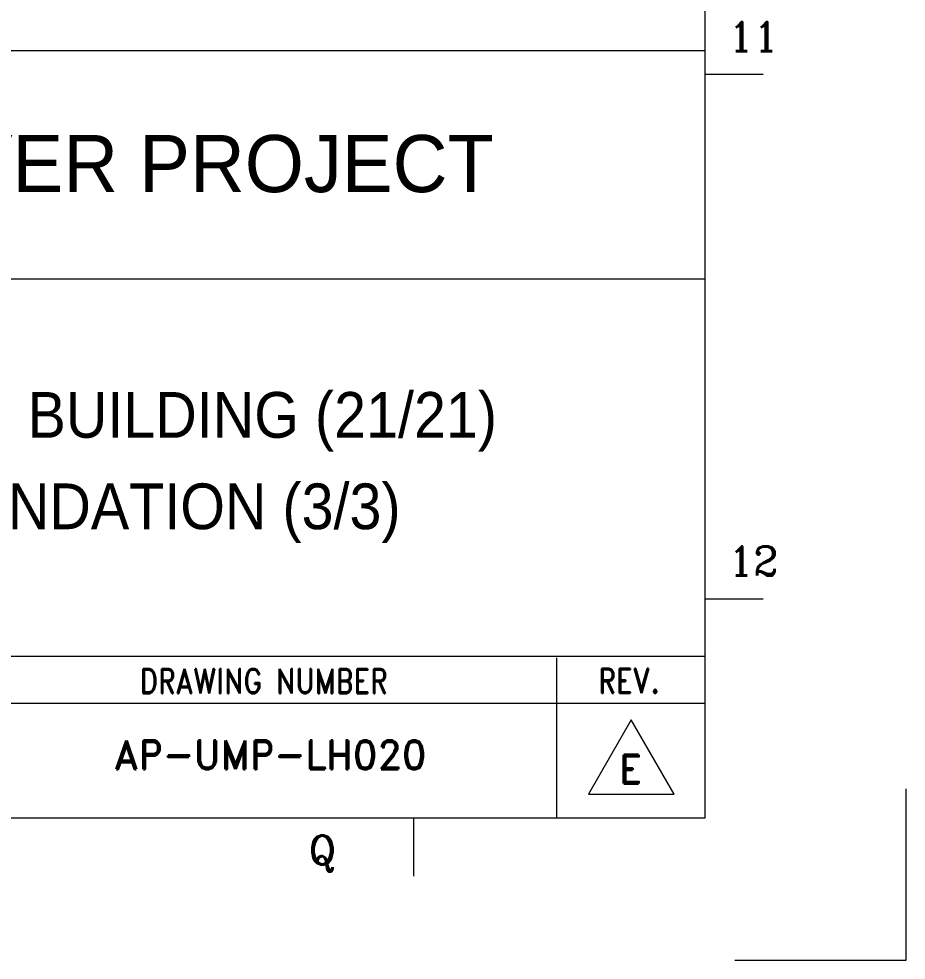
# Model space of a CAD drawing. Header units: millimetres. Extents: x 63700 to 182600, y -289551 to -205451.
# Drawn here: x 177112 to 182600, y -289551 to -283729 of the extents above; entities that cross this region are included whole.
import ezdxf
from ezdxf.enums import TextEntityAlignment as Align

# ---------------------------------------------------------------- set-up
doc = ezdxf.new("R2010")
doc.units = ezdxf.units.MM
doc.header["$LTSCALE"] = 50
doc.layers.add('1', color=7, linetype='Continuous')
doc.layers.add('TAN-TIT', color=30, linetype='Continuous', lineweight=0)
doc.styles.add('COM', font='COMPLEX', dxfattribs={"height": 5})
doc.styles.add('KIM3', font='ROMAND.shx', dxfattribs={"width": 1.25, "height": 3})
doc.styles.add('KJR', font='arial.ttf', dxfattribs={"width": 0.8})
doc.styles.add('RD', font='sanss___.ttf')
doc.styles.add('RD20', font='ROMAND.SHX', dxfattribs={"width": 0.8, "height": 2})
doc.styles.add('RD6', font='ROMAND.shx', dxfattribs={"width": 0.83, "height": 6})

# ---------------------------------------------------------------- blocks, each defined once
blk = doc.blocks.new('BORDER')
at = {"layer": 'TAN-TIT'}
for p, q in [((232823, 3520), (232823, 164680)), ((193237, 22508), (232823, 22508)), ((232823, 21915), (234266, 21915)), ((193237, 16852), (232823, 16852)), ((232823, 8937), (234266, 8937)), ((193237, 7521), (232823, 7521)), ((229148, 7479), (229148, 3520)), ((232823, 6348), (193237, 6348)), ((231000, 5942), (229939, 4106)), ((232060, 4106), (231000, 5942)), ((232823, 4856), (232823, 4899)), ((229939, 4106), (232060, 4106)), ((4977, 3520), (232823, 3520)), ((225613, 3520), (225613, 2078))]:
    blk.add_line(p, q, dxfattribs=at)
at = {"layer": 'TAN-TIT', "linetype": 'Continuous'}
for p, q in [((237800, 0), (237800, 4241)), ((233559, 0), (237800, 0))]:
    blk.add_line(p, q, dxfattribs=at)
at = {"style": 'KJR', "width": 0.9519}
blk.add_text('MMRP CHALK RIVER PROJECT', height=1413.79, dxfattribs=at).set_placement((199500, 19000), (227600, 19000), align=Align.FIT)
at = {"layer": 'TAN-TIT', "style": 'COM'}
for s, p in [('11', (233400, 22492)), ('12', (233400, 9513)), ('Q', (223017, 2366))]:
    blk.add_text(s, height=721, dxfattribs=at).set_placement(p)
at = {"layer": 'TAN-TIT', "style": 'RD6', "width": 0.83}
for s, p in [('DRAWING NUMBER', (218836, 6599)), ('REV.', (230185, 6605))]:
    blk.add_text(s, height=612, dxfattribs=at).set_placement(p)

msp = doc.modelspace()

# ---------------------------------------------------------------- block references
at = {"layer": '1', "xscale": 0.25, "yscale": 0.25, "zscale": 0.25}
msp.add_blockref('BORDER', (123150.3, -289550.7), dxfattribs=at)

# ---------------------------------------------------------------- texts
at = {"style": 'RD', "width": 0.9}
for s, p in [('ARRANGEMENT FOR AP BUILDING (21/21)', (172879.8, -286319.6)), ('TURBINE HALL FOUNDATION (3/3)', (173646.7, -286885.1))]:
    msp.add_text(s, height=282.759, dxfattribs=at).set_placement(p)
for s, height, style, p in [('AP-UMP-LH020', 176.724, 'KIM3', (178667.1, -288368.7)), ('E', 176.7, 'RD20', (180895.8, -288457.9))]:
    msp.add_text(s, height=height, dxfattribs=dict(style=style)).set_placement(p, align=Align.CENTER)

doc.saveas('drawing.dxf')
